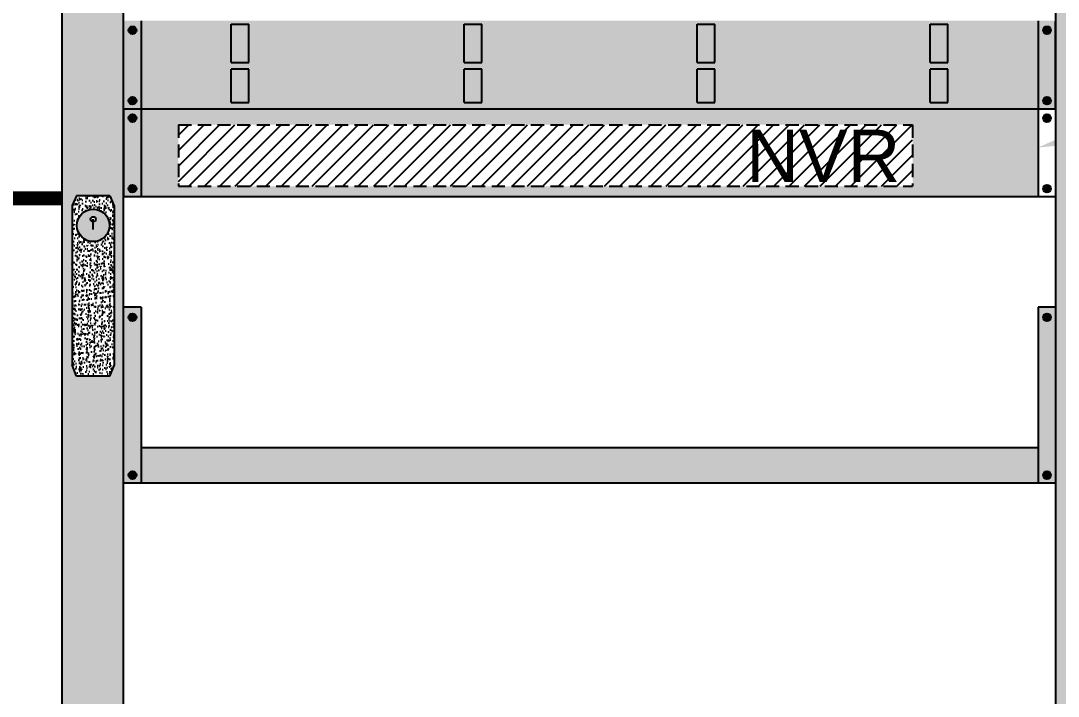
# Model space of a CAD drawing. Extents: x 50400 to 86735, y 114 to 10599.
# Drawn here: x 54125 to 54721, y 2787 to 3175 of the extents above; entities that cross this region are included whole.
import ezdxf
from ezdxf import colors
from ezdxf.entities.mleader import LeaderData, LeaderLine
from ezdxf.enums import TextEntityAlignment as Align
from ezdxf.math import Vec2, Vec3

# ---------------------------------------------------------------- set-up
doc = ezdxf.new("R2010")
doc.units = 0
doc.header["$LTSCALE"] = 100
doc.header["$MEASUREMENT"] = 0
doc.linetypes.add('CONTINUA', pattern=[0])
doc.linetypes.add('DASHED', pattern=[0.75, 0.5, -0.25])
doc.layers.get('0').update_dxf_attribs({"linetype": 'CONTINUOUS'})
for name, color, linetype in [('muri__1', 182, 'CONTINUA'), ('privilegiato', 11, 'CONTINUOUS'), ('quadri', 5, 'CONTINUOUS'), ('RIEMP', 131, 'CONTINUOUS'), ('RIEMP2', 254, 'CONTINUOUS')]:
    doc.layers.add(name, color=color, linetype=linetype)
doc.styles.add('EX2', font='arial.ttf')

msp = doc.modelspace()

# ---------------------------------------------------------------- hatches: boundary and pattern name
h = msp.add_hatch(color=256)
h.paths.add_polyline_path([(54189.26, 3169.36), (54189.26, 3167.36, 0.361693), (54191.27, 3169.36)])
h.paths.add_polyline_path([(54189.26, 3169.77), (54191.27, 3169.77, 0.361693), (54189.26, 3171.77)])
h.paths.add_polyline_path([(54188.86, 3171.77, 0.361693), (54186.86, 3169.77), (54188.86, 3169.77)])
h.paths.add_polyline_path([(54188.86, 3169.36), (54186.86, 3169.36, 0.361693), (54188.86, 3167.36)])
h = msp.add_hatch(color=256)
h.paths.add_polyline_path([(54714.42, 3169.36), (54714.42, 3167.36, 0.361693), (54716.43, 3169.36)])
h.paths.add_polyline_path([(54714.42, 3169.77), (54716.43, 3169.77, 0.361693), (54714.42, 3171.77)])
h.paths.add_polyline_path([(54714.02, 3171.77, 0.361693), (54712.01, 3169.77), (54714.02, 3169.77)])
h.paths.add_polyline_path([(54714.02, 3169.36), (54712.01, 3169.36, 0.361693), (54714.02, 3167.36)])
h = msp.add_hatch(color=256)
h.paths.add_polyline_path([(54189.26, 3128.85), (54189.26, 3126.84, 0.361693), (54191.27, 3128.85)])
h.paths.add_polyline_path([(54189.26, 3129.25), (54191.27, 3129.25, 0.361693), (54189.26, 3131.25)])
h.paths.add_polyline_path([(54188.86, 3131.25, 0.361693), (54186.86, 3129.25), (54188.86, 3129.25)])
h.paths.add_polyline_path([(54188.86, 3128.85), (54186.86, 3128.85, 0.361693), (54188.86, 3126.84)])
h = msp.add_hatch(color=256)
h.paths.add_polyline_path([(54714.42, 3128.85), (54714.42, 3126.84, 0.361693), (54716.43, 3128.85)])
h.paths.add_polyline_path([(54714.42, 3129.25), (54716.43, 3129.25, 0.361693), (54714.42, 3131.25)])
h.paths.add_polyline_path([(54714.02, 3131.25, 0.361693), (54712.01, 3129.25), (54714.02, 3129.25)])
h.paths.add_polyline_path([(54714.02, 3128.85), (54712.01, 3128.85, 0.361693), (54714.02, 3126.84)])
h = msp.add_hatch(color=256)
h.paths.add_polyline_path([(54189.26, 3118.86), (54189.26, 3116.86, 0.361693), (54191.27, 3118.86)])
h.paths.add_polyline_path([(54189.26, 3119.27), (54191.27, 3119.27, 0.361693), (54189.26, 3121.27)])
h.paths.add_polyline_path([(54188.86, 3121.27, 0.361693), (54186.86, 3119.27), (54188.86, 3119.27)])
h.paths.add_polyline_path([(54188.86, 3118.86), (54186.86, 3118.86, 0.361693), (54188.86, 3116.86)])
h = msp.add_hatch(color=256)
h.paths.add_polyline_path([(54714.42, 3118.86), (54714.42, 3116.86, 0.361693), (54716.43, 3118.86)])
h.paths.add_polyline_path([(54714.42, 3119.27), (54716.43, 3119.27, 0.361693), (54714.42, 3121.27)])
h.paths.add_polyline_path([(54714.02, 3121.27, 0.361693), (54712.01, 3119.27), (54714.02, 3119.27)])
h.paths.add_polyline_path([(54714.02, 3118.86), (54712.01, 3118.86, 0.361693), (54714.02, 3116.86)])
h = msp.add_hatch(color=256)
h.paths.add_polyline_path([(54189.26, 3078.35), (54189.26, 3076.34, 0.361693), (54191.27, 3078.35)])
h.paths.add_polyline_path([(54189.26, 3078.75), (54191.27, 3078.75, 0.361693), (54189.26, 3080.76)])
h.paths.add_polyline_path([(54188.86, 3080.76, 0.361693), (54186.86, 3078.75), (54188.86, 3078.75)])
h.paths.add_polyline_path([(54188.86, 3078.35), (54186.86, 3078.35, 0.361693), (54188.86, 3076.34)])
h = msp.add_hatch(color=256)
h.paths.add_polyline_path([(54714.42, 3078.35), (54714.42, 3076.34, 0.361693), (54716.43, 3078.35)])
h.paths.add_polyline_path([(54714.42, 3078.75), (54716.43, 3078.75, 0.361693), (54714.42, 3080.76)])
h.paths.add_polyline_path([(54714.02, 3080.76, 0.361693), (54712.01, 3078.75), (54714.02, 3078.75)])
h.paths.add_polyline_path([(54714.02, 3078.35), (54712.01, 3078.35, 0.361693), (54714.02, 3076.34)])
h = msp.add_hatch(color=252)
h.paths.add_polyline_path([(54175.84, 3057.48, 1), (54157.18, 3057.48, 1)])
h.paths.add_polyline_path([(54165.04, 3061.01, -1), (54167.97, 3061.01, -1)], flags=16)
h = msp.add_hatch(color=256)
h.paths.add_polyline_path([(54189.26, 3004.51), (54189.26, 3002.5, 0.361693), (54191.27, 3004.51)])
h.paths.add_polyline_path([(54189.26, 3004.91), (54191.27, 3004.91, 0.361693), (54189.26, 3006.91)])
h.paths.add_polyline_path([(54188.86, 3006.91, 0.361693), (54186.86, 3004.91), (54188.86, 3004.91)])
h.paths.add_polyline_path([(54188.86, 3004.51), (54186.86, 3004.51, 0.361693), (54188.86, 3002.5)])
h = msp.add_hatch(color=256)
h.paths.add_polyline_path([(54714.42, 3004.51), (54714.42, 3002.5, 0.361693), (54716.43, 3004.51)])
h.paths.add_polyline_path([(54714.42, 3004.91), (54716.43, 3004.91, 0.361693), (54714.42, 3006.91)])
h.paths.add_polyline_path([(54714.02, 3006.91, 0.361693), (54712.01, 3004.91), (54714.02, 3004.91)])
h.paths.add_polyline_path([(54714.02, 3004.51), (54712.01, 3004.51, 0.361693), (54714.02, 3002.5)])
h = msp.add_hatch(color=256)
h.paths.add_polyline_path([(54189.26, 2913.89), (54189.26, 2911.89, 0.361693), (54191.27, 2913.89)])
h.paths.add_polyline_path([(54189.26, 2914.29), (54191.27, 2914.29, 0.361693), (54189.26, 2916.3)])
h.paths.add_polyline_path([(54188.86, 2916.3, 0.361693), (54186.86, 2914.29), (54188.86, 2914.29)])
h.paths.add_polyline_path([(54188.86, 2913.89), (54186.86, 2913.89, 0.361693), (54188.86, 2911.89)])
h = msp.add_hatch(color=256)
h.paths.add_polyline_path([(54714.42, 2913.89), (54714.42, 2911.89, 0.361693), (54716.43, 2913.89)])
h.paths.add_polyline_path([(54714.42, 2914.29), (54716.43, 2914.29, 0.361693), (54714.42, 2916.3)])
h.paths.add_polyline_path([(54714.02, 2916.3, 0.361693), (54712.01, 2914.29), (54714.02, 2914.29)])
h.paths.add_polyline_path([(54714.02, 2913.89), (54712.01, 2913.89, 0.361693), (54714.02, 2911.89)])
at = {"layer": 'RIEMP'}
for points in [[(54189.26, 3169.36), (54191.27, 3169.36, 0.022827), (54191.28, 3169.56, 0.022827), (54191.27, 3169.77), (54189.26, 3169.77), (54189.26, 3171.77, 0.045678), (54188.86, 3171.77), (54188.86, 3169.77), (54186.86, 3169.77, 0.022827), (54186.85, 3169.56, 0.022827), (54186.86, 3169.36), (54188.86, 3169.36), (54188.86, 3167.36, 0.045678), (54189.26, 3167.36)], [(54714.42, 3169.36), (54716.43, 3169.36, 0.022827), (54716.43, 3169.56, 0.022827), (54716.43, 3169.77), (54714.42, 3169.77), (54714.42, 3171.77, 0.045678), (54714.02, 3171.77), (54714.02, 3169.77), (54712.01, 3169.77, 0.022827), (54712, 3169.56, 0.022827), (54712.01, 3169.36), (54714.02, 3169.36), (54714.02, 3167.36, 0.045678), (54714.42, 3167.36)], [(54189.26, 3128.85), (54191.27, 3128.85, 0.022827), (54191.28, 3129.05, 0.022827), (54191.27, 3129.25), (54189.26, 3129.25), (54189.26, 3131.25, 0.045678), (54188.86, 3131.25), (54188.86, 3129.25), (54186.86, 3129.25, 0.022827), (54186.85, 3129.05, 0.022827), (54186.86, 3128.85), (54188.86, 3128.85), (54188.86, 3126.84, 0.045678), (54189.26, 3126.84)], [(54714.42, 3128.85), (54716.43, 3128.85, 0.022827), (54716.43, 3129.05, 0.022827), (54716.43, 3129.25), (54714.42, 3129.25), (54714.42, 3131.25, 0.045678), (54714.02, 3131.25), (54714.02, 3129.25), (54712.01, 3129.25, 0.022827), (54712, 3129.05, 0.022827), (54712.01, 3128.85), (54714.02, 3128.85), (54714.02, 3126.84, 0.045678), (54714.42, 3126.84)], [(54189.26, 3118.86), (54191.27, 3118.86, 0.022827), (54191.28, 3119.07, 0.022827), (54191.27, 3119.27), (54189.26, 3119.27), (54189.26, 3121.27, 0.045678), (54188.86, 3121.27), (54188.86, 3119.27), (54186.86, 3119.27, 0.022827), (54186.85, 3119.07, 0.022827), (54186.86, 3118.86), (54188.86, 3118.86), (54188.86, 3116.86, 0.045678), (54189.26, 3116.86)], [(54714.42, 3118.86), (54716.43, 3118.86, 0.022827), (54716.43, 3119.07, 0.022827), (54716.43, 3119.27), (54714.42, 3119.27), (54714.42, 3121.27, 0.045678), (54714.02, 3121.27), (54714.02, 3119.27), (54712.01, 3119.27, 0.022827), (54712, 3119.07, 0.022827), (54712.01, 3118.86), (54714.02, 3118.86), (54714.02, 3116.86, 0.045678), (54714.42, 3116.86)], [(54189.26, 3078.35), (54191.27, 3078.35, 0.022827), (54191.28, 3078.55, 0.022827), (54191.27, 3078.75), (54189.26, 3078.75), (54189.26, 3080.76, 0.045678), (54188.86, 3080.76), (54188.86, 3078.75), (54186.86, 3078.75, 0.022827), (54186.85, 3078.55, 0.022827), (54186.86, 3078.35), (54188.86, 3078.35), (54188.86, 3076.34, 0.045678), (54189.26, 3076.34)], [(54714.42, 3078.35), (54716.43, 3078.35, 0.022827), (54716.43, 3078.55, 0.022827), (54716.43, 3078.75), (54714.42, 3078.75), (54714.42, 3080.76, 0.045678), (54714.02, 3080.76), (54714.02, 3078.75), (54712.01, 3078.75, 0.022827), (54712, 3078.55, 0.022827), (54712.01, 3078.35), (54714.02, 3078.35), (54714.02, 3076.34, 0.045678), (54714.42, 3076.34)], [(54189.26, 3004.51), (54191.27, 3004.51, 0.022827), (54191.28, 3004.71, 0.022827), (54191.27, 3004.91), (54189.26, 3004.91), (54189.26, 3006.91, 0.045678), (54188.86, 3006.91), (54188.86, 3004.91), (54186.86, 3004.91, 0.022827), (54186.85, 3004.71, 0.022827), (54186.86, 3004.51), (54188.86, 3004.51), (54188.86, 3002.5, 0.045678), (54189.26, 3002.5)], [(54714.42, 3004.51), (54716.43, 3004.51, 0.022827), (54716.43, 3004.71, 0.022827), (54716.43, 3004.91), (54714.42, 3004.91), (54714.42, 3006.91, 0.045678), (54714.02, 3006.91), (54714.02, 3004.91), (54712.01, 3004.91, 0.022827), (54712, 3004.71, 0.022827), (54712.01, 3004.51), (54714.02, 3004.51), (54714.02, 3002.5, 0.045678), (54714.42, 3002.5)], [(54189.26, 2913.89), (54191.27, 2913.89, 0.022827), (54191.28, 2914.09, 0.022827), (54191.27, 2914.29), (54189.26, 2914.29), (54189.26, 2916.3, 0.045678), (54188.86, 2916.3), (54188.86, 2914.29), (54186.86, 2914.29, 0.022827), (54186.85, 2914.09, 0.022827), (54186.86, 2913.89), (54188.86, 2913.89), (54188.86, 2911.89, 0.045678), (54189.26, 2911.89)], [(54714.42, 2913.89), (54716.43, 2913.89, 0.022827), (54716.43, 2914.09, 0.022827), (54716.43, 2914.29), (54714.42, 2914.29), (54714.42, 2916.3, 0.045678), (54714.02, 2916.3), (54714.02, 2914.29), (54712.01, 2914.29, 0.022827), (54712, 2914.09, 0.022827), (54712.01, 2913.89), (54714.02, 2913.89), (54714.02, 2911.89, 0.045678), (54714.42, 2911.89)]]:
    msp.add_hatch(color=256, dxfattribs=at).paths.add_polyline_path(points)
h = msp.add_hatch(color=256, dxfattribs=at)
h.paths.add_polyline_path([(54657.34, 3147.1), (54647.24, 3147.1), (54647.24, 3128.09), (54657.34, 3128.09)])
h.paths.add_polyline_path([(54657.34, 3172.95), (54647.24, 3172.95), (54647.24, 3150.96), (54657.34, 3150.96)])
h.paths.add_polyline_path([(54523.53, 3147.1), (54513.43, 3147.1), (54513.43, 3128.09), (54523.53, 3128.09)])
h.paths.add_polyline_path([(54523.53, 3172.95), (54513.43, 3172.95), (54513.43, 3150.96), (54523.53, 3150.96)])
h.paths.add_polyline_path([(54389.71, 3147.1), (54379.62, 3147.1), (54379.62, 3128.09), (54389.71, 3128.09)])
h.paths.add_polyline_path([(54389.71, 3172.95), (54379.62, 3172.95), (54379.62, 3150.96), (54389.71, 3150.96)])
h.paths.add_polyline_path([(54245.8, 3128.09), (54255.9, 3128.09), (54255.9, 3147.1), (54245.8, 3147.1)])
h.paths.add_polyline_path([(54245.8, 3150.96), (54255.9, 3150.96), (54255.9, 3172.95), (54245.8, 3172.95)])
at = {"layer": 'RIEMP2'}
h = msp.add_hatch(color=256, dxfattribs=at)
h.paths.add_polyline_path([(54754.55, 3679.55), (54739.4, 3679.55, -0.195066), (54719.2, 3634.11), (54719.2, 2412.38, -0.195066), (54739.4, 2366.93), (54754.55, 2366.93)])
h.paths.add_polyline_path([(54183.94, 3634.11, -0.195066), (54163.75, 3679.55), (54148.6, 3679.55), (54148.6, 2366.93), (54163.75, 2366.93, -0.195066), (54183.94, 2412.38)])
h.paths.add_polyline_path([(54176.1, 3074.54), (54178.63, 3068.48), (54178.63, 2977.01), (54176.1, 2970.95), (54156.91, 2970.95), (54154.34, 2977.51), (54154.34, 3068.97), (54156.91, 3074.54)], flags=16)
h.paths.add_polyline_path([(54175.84, 3057.48, -1), (54157.18, 3057.48, -1)], flags=0)
h.paths.add_polyline_path([(54167.97, 3061.01, -1), (54165.04, 3061.01, -1)], flags=0)
h = msp.add_hatch(color=256, dxfattribs=at)
h.paths.add_polyline_path([(54194.04, 3174.99), (54183.94, 3174.99), (54183.94, 3124.5), (54194.04, 3124.5)])
h.paths.add_polyline_path([(54709.1, 3174.99), (54194.04, 3174.99), (54194.04, 3124.5), (54709.1, 3124.5)])
h.paths.add_polyline_path([(54245.8, 3147.1), (54255.9, 3147.1), (54255.9, 3128.09), (54245.8, 3128.09)], flags=16)
h.paths.add_polyline_path([(54245.8, 3150.96), (54245.8, 3172.95), (54255.9, 3172.95), (54255.9, 3150.96)], flags=16)
h.paths.add_polyline_path([(54379.62, 3147.1), (54389.71, 3147.1), (54389.71, 3128.09), (54379.62, 3128.09)], flags=16)
h.paths.add_polyline_path([(54379.62, 3150.96), (54379.62, 3172.95), (54389.71, 3172.95), (54389.71, 3150.96)], flags=16)
h.paths.add_polyline_path([(54513.43, 3147.1), (54523.53, 3147.1), (54523.53, 3128.09), (54513.43, 3128.09)], flags=16)
h.paths.add_polyline_path([(54513.43, 3150.96), (54513.43, 3172.95), (54523.53, 3172.95), (54523.53, 3150.96)], flags=16)
h.paths.add_polyline_path([(54647.24, 3147.1), (54657.34, 3147.1), (54657.34, 3128.09), (54647.24, 3128.09)], flags=16)
h.paths.add_polyline_path([(54647.24, 3150.96), (54647.24, 3172.95), (54657.34, 3172.95), (54657.34, 3150.96)], flags=16)
h.paths.add_polyline_path([(54719.2, 3174.99), (54709.1, 3174.99), (54709.1, 3124.5), (54719.2, 3124.5)])
h = msp.add_hatch(color=256, dxfattribs=at)
h.dxf.hatch_style = 1
h.paths.add_polyline_path([(54194.04, 3124.5), (54183.94, 3124.5), (54183.94, 3074), (54194.04, 3074)])
edge = h.paths.add_edge_path(flags=16)
edge.add_arc((54189.06, 3119.07), 2.22, 0, 360)
edge = h.paths.add_edge_path(flags=16)
edge.add_arc((54189.06, 3078.55), 2.22, 0, 360)
h.paths.add_polyline_path([(54709.1, 3124.5), (54194.04, 3124.5), (54194.04, 3074), (54709.1, 3074)])
h.paths.add_polyline_path([(54215.4, 3115.25), (54637.03, 3115.25), (54637.03, 3080.01), (54215.4, 3080.01)], flags=16)
h.paths.add_polyline_path([(54637.74, 3080.36), (54637.74, 3080.01), (54637.74, 3115.25), (54637.74, 3114.73)], flags=16)
h = msp.add_hatch(dxfattribs=at)
h.set_pattern_fill('ANSI31', color=256, scale=50)
h.paths.add_polyline_path([(54637.03, 3115.25), (54215.4, 3115.25), (54215.4, 3080.01), (54637.03, 3080.01)])
h.paths.add_polyline_path([(54534.01, 3074.93), (54637.49, 3074.93), (54637.49, 3119.93), (54534.01, 3119.93)], flags=9)
h = msp.add_hatch(dxfattribs=at)
h.set_pattern_fill('AR-CONC', color=256, scale=0.030297, style=0)
h.set_pattern_definition([(50, (37335.0374, -3882.295), (5.5197399, -0.4829144), [0.5771674, -6.348841]), (355, (37335.0374, -3882.295), (-1.0677695, 5.7885385), [0.4617339, -5.0790728]), (100.451, (37335.4974, -3882.3353), (4.4519903, 5.3055977), [0.4905165, -5.3956816]), (46.1842, (37335.0374, -3880.756), (8.213017, -1.2737774), [0.865751, -9.5232614]), (96.6356, (37335.722, -3880.862), (7.1927546, 7.4963756), [0.7357748, -8.0935225]), (351.184, (37335.037, -3880.756), (7.192766, 7.4963623), [0.692601, -7.618609]), (21, (37335.807, -3881.1407), (4.5935517, -3.0983895), [0.5771674, -6.348841]), (326, (37335.807, -3881.141), (1.8724469, 5.5804348), [0.4617339, -5.0790728]), (71.4514, (37336.19, -3881.399), (6.465986, 2.4820577), [0.4905165, -5.3956816]), (37.5, (37335.0374, -3882.295), (0.09357695, 2.56180622), [0, -5.01750825, 0, -5.1560284, 0, -5.0983117]), (7.5, (37335.0374, -3882.295), (2.02446867, 3.0352209), [0, -2.93970575, 0, -4.9020748, 0, -1.9431301]), (327.5, (37333.3213, -3882.295), (4.10805595, -0.17356662), [0, -1.9238912, 0, -6.00254055, 0, -7.9649096]), (317.5, (37332.5517, -3882.295), (4.48794376, 0.7703591), [0, -2.5010586, 0, -3.9863026, 0, -5.6562401])])
edge = h.paths.add_edge_path()
edge.add_arc((54166.51, 3057.48), 9.33, 0, 360)
h.paths.add_polyline_path([(54156.91, 3074.54), (54154.34, 3068.97), (54154.34, 2978.77), (54156.91, 2972.21), (54176.1, 2972.21), (54178.63, 2978.27), (54178.63, 3068.48), (54176.1, 3074.54)])
h = msp.add_hatch(color=256, dxfattribs=at)
h.paths.add_polyline_path([(54709.1, 2909.48), (54709.1, 2929.68), (54194.04, 2929.68), (54194.04, 2909.48)])
h.paths.add_polyline_path([(54709.1, 2909.48), (54719.2, 2909.48), (54719.2, 3010.48), (54709.1, 3010.48)])
h.paths.add_polyline_path([(54194.04, 3010.48), (54183.94, 3010.48), (54183.94, 2909.48), (54194.04, 2909.48)])

# ---------------------------------------------------------------- linework, layer by layer
for centre in [(54189.06, 3169.56), (54714.22, 3169.56), (54189.06, 3129.05), (54714.22, 3129.05), (54189.06, 3119.07), (54714.22, 3119.07), (54189.06, 3078.55), (54714.22, 3078.55), (54189.06, 3004.71), (54714.22, 3004.71), (54189.06, 2914.09), (54714.22, 2914.09)]:
    msp.add_circle(centre, 2.22)
at = {"layer": 'muri__1'}
for p, q in [((54156.91, 3074.54), (54154.34, 3068.97)), ((54176.1, 3074.54), (54156.91, 3074.54)), ((54176.1, 3074.54), (54178.63, 3068.48)), ((54154.34, 3068.97), (54154.34, 2977.51)), ((54178.63, 3068.48), (54178.63, 2977.01)), ((54166.51, 3055.15), (54166.51, 3061.01)), ((54156.91, 2970.95), (54154.34, 2977.51)), ((54176.1, 2970.95), (54178.63, 2977.01)), ((54176.1, 2970.95), (54156.91, 2970.95))]:
    msp.add_line(p, q, dxfattribs=at)
for centre, radius in [((54166.51, 3057.48), 9.33), ((54166.51, 3061.01), 1.47)]:
    msp.add_circle(centre, radius, dxfattribs=at)
at = {"layer": 'privilegiato', "color": 4, "const_width": 8}
msp.add_lwpolyline([(54148.6, 3073.01), (53450.65, 3073.01)], dxfattribs=at)
at = {"layer": 'quadri'}
for p, q in [((54148.6, 2366.93), (54148.6, 3679.55)), ((54183.94, 2412.38), (54183.94, 3634.11)), ((54719.2, 3634.11), (54719.2, 2412.38)), ((54194.04, 3174.99), (54194.04, 3124.5)), ((54245.8, 3150.96), (54245.8, 3172.95)), ((54245.8, 3172.95), (54255.9, 3172.95)), ((54255.9, 3150.96), (54255.9, 3172.95)), ((54379.62, 3150.96), (54379.62, 3172.95)), ((54379.62, 3172.95), (54389.71, 3172.95)), ((54389.71, 3150.96), (54389.71, 3172.95)), ((54513.43, 3150.96), (54513.43, 3172.95)), ((54513.43, 3172.95), (54523.53, 3172.95)), ((54523.53, 3150.96), (54523.53, 3172.95)), ((54647.24, 3150.96), (54647.24, 3172.95)), ((54647.24, 3172.95), (54657.34, 3172.95)), ((54657.34, 3150.96), (54657.34, 3172.95)), ((54709.1, 3174.99), (54709.1, 3124.5)), ((54245.8, 3150.96), (54255.9, 3150.96)), ((54255.9, 3147.1), (54245.8, 3147.1)), ((54245.8, 3128.09), (54245.8, 3147.1)), ((54255.9, 3128.09), (54255.9, 3147.1)), ((54379.62, 3150.96), (54389.71, 3150.96)), ((54389.71, 3147.1), (54379.62, 3147.1)), ((54379.62, 3128.09), (54379.62, 3147.1)), ((54389.71, 3128.09), (54389.71, 3147.1)), ((54513.43, 3150.96), (54523.53, 3150.96)), ((54523.53, 3147.1), (54513.43, 3147.1)), ((54513.43, 3128.09), (54513.43, 3147.1)), ((54523.53, 3128.09), (54523.53, 3147.1)), ((54647.24, 3150.96), (54657.34, 3150.96)), ((54657.34, 3147.1), (54647.24, 3147.1)), ((54647.24, 3128.09), (54647.24, 3147.1)), ((54657.34, 3128.09), (54657.34, 3147.1)), ((54379.62, 3129.9), (54379.62, 3140.17)), ((54513.43, 3129.9), (54513.43, 3140.17)), ((54647.24, 3129.9), (54647.24, 3140.17)), ((54389.71, 3129.9), (54389.71, 3138.64)), ((54523.53, 3129.9), (54523.53, 3138.64)), ((54657.34, 3129.9), (54657.34, 3138.64)), ((54245.8, 3128.09), (54255.9, 3128.09)), ((54379.62, 3128.09), (54389.71, 3128.09)), ((54513.43, 3128.09), (54523.53, 3128.09)), ((54647.24, 3128.09), (54657.34, 3128.09)), ((54183.94, 3124.5), (54719.2, 3124.5)), ((54183.94, 3124.5), (54719.2, 3124.5)), ((54183.94, 3124.5), (54183.94, 3074)), ((54194.04, 3124.5), (54194.04, 3074)), ((54709.1, 3124.5), (54709.1, 3074)), ((54719.2, 3124.5), (54719.2, 3074)), ((54183.94, 3074), (54719.2, 3074)), ((54194.04, 3010.48), (54183.94, 3010.48)), ((54194.04, 3010.48), (54183.94, 3010.48)), ((54194.04, 3010.48), (54194.04, 2909.48)), ((54719.2, 3010.48), (54709.1, 3010.48)), ((54709.1, 3010.48), (54709.1, 2909.48)), ((54709.1, 2929.68), (54194.04, 2929.68)), ((54719.2, 2909.48), (54183.94, 2909.48))]:
    msp.add_line(p, q, dxfattribs=at)
at = {"layer": 'quadri', "linetype": 'DASHED'}
for p, q in [((54183.94, 3124.5), (54183.94, 3174.99)), ((54719.2, 3124.5), (54719.2, 3174.99))]:
    msp.add_line(p, q, dxfattribs=at)
at = {"layer": 'quadri', "linetype": 'DASHED', "ltscale": 0.15}
for p, q in [((54215.4, 3115.25), (54215.4, 3080.01)), ((54215.4, 3115.25), (54637.03, 3115.25)), ((54637.03, 3115.25), (54637.03, 3080.01)), ((54215.4, 3080.01), (54637.03, 3080.01))]:
    msp.add_line(p, q, dxfattribs=at)
at = {"layer": 'RIEMP'}
for p, q in [((54188.86, 3169.77), (54186.85, 3169.77)), ((54188.86, 3171.78), (54188.86, 3169.77)), ((54189.26, 3171.78), (54189.26, 3169.77)), ((54191.28, 3169.77), (54189.26, 3169.77)), ((54714.02, 3169.77), (54712, 3169.77)), ((54188.86, 3169.36), (54186.85, 3169.36)), ((54188.86, 3169.36), (54188.86, 3167.35)), ((54189.26, 3169.36), (54189.26, 3167.35)), ((54191.28, 3169.36), (54189.26, 3169.36)), ((54714.02, 3169.36), (54712, 3169.36)), ((54188.86, 3129.25), (54186.85, 3129.25)), ((54188.86, 3128.85), (54186.85, 3128.85)), ((54188.86, 3131.26), (54188.86, 3129.25)), ((54188.86, 3128.85), (54188.86, 3126.83)), ((54189.26, 3131.26), (54189.26, 3129.25)), ((54191.28, 3129.25), (54189.26, 3129.25)), ((54189.26, 3128.85), (54189.26, 3126.83)), ((54191.28, 3128.85), (54189.26, 3128.85)), ((54714.02, 3129.25), (54712, 3129.25)), ((54714.02, 3128.85), (54712, 3128.85)), ((54188.86, 3118.86), (54188.86, 3116.85)), ((54189.26, 3118.86), (54189.26, 3116.85)), ((54714.02, 3119.27), (54712, 3119.27)), ((54714.02, 3118.86), (54712, 3118.86)), ((54188.86, 3080.77), (54188.86, 3078.75)), ((54189.26, 3080.77), (54189.26, 3078.75)), ((54188.86, 3078.75), (54186.85, 3078.75)), ((54188.86, 3078.35), (54186.85, 3078.35)), ((54188.86, 3078.35), (54188.86, 3076.33)), ((54191.28, 3078.75), (54189.26, 3078.75)), ((54189.26, 3078.35), (54189.26, 3076.33)), ((54191.28, 3078.35), (54189.26, 3078.35)), ((54714.02, 3078.75), (54712, 3078.75)), ((54714.02, 3078.35), (54712, 3078.35)), ((54188.86, 3004.91), (54186.85, 3004.91)), ((54188.86, 3004.51), (54186.85, 3004.51)), ((54188.86, 3006.92), (54188.86, 3004.91)), ((54188.86, 3004.51), (54188.86, 3002.49)), ((54189.26, 3006.92), (54189.26, 3004.91)), ((54191.28, 3004.91), (54189.26, 3004.91)), ((54189.26, 3004.51), (54189.26, 3002.49)), ((54191.28, 3004.51), (54189.26, 3004.51)), ((54714.02, 3004.91), (54712, 3004.91)), ((54714.02, 3004.51), (54712, 3004.51)), ((54714.02, 3006.92), (54714.02, 3004.91)), ((54714.02, 3004.51), (54714.02, 3002.49)), ((54714.42, 3006.92), (54714.42, 3004.91)), ((54716.43, 3004.91), (54714.42, 3004.91)), ((54714.42, 3004.51), (54714.42, 3002.49)), ((54716.43, 3004.51), (54714.42, 3004.51)), ((54188.86, 2914.29), (54186.85, 2914.29)), ((54188.86, 2913.89), (54186.85, 2913.89)), ((54188.86, 2916.31), (54188.86, 2914.29)), ((54188.86, 2913.89), (54188.86, 2911.88)), ((54189.26, 2916.31), (54189.26, 2914.29)), ((54191.28, 2914.29), (54189.26, 2914.29)), ((54189.26, 2913.89), (54189.26, 2911.88)), ((54191.28, 2913.89), (54189.26, 2913.89)), ((54714.02, 2914.29), (54712, 2914.29)), ((54714.02, 2913.89), (54712, 2913.89)), ((54714.02, 2916.31), (54714.02, 2914.29)), ((54714.02, 2913.89), (54714.02, 2911.88)), ((54714.42, 2916.31), (54714.42, 2914.29)), ((54716.43, 2914.29), (54714.42, 2914.29)), ((54714.42, 2913.89), (54714.42, 2911.88)), ((54716.43, 2913.89), (54714.42, 2913.89))]:
    msp.add_line(p, q, dxfattribs=at)

# ---------------------------------------------------------------- texts
at = {"layer": 'privilegiato', "color": 0, "style": 'EX2'}
msp.add_text('NVR', height=30, dxfattribs=at).set_placement((54585.75, 3082.43), align=Align.CENTER)

# ---------------------------------------------------------------- next in the draw order: leaders
ml = msp.add_multileader_mtext('Standard')
ml.set_content('NVR TELECAMERE PoE', color=256, style='EX2')
ml.set_leader_properties()
ml.build(insert=Vec2(0, 0))
ml.multileader.update_dxf_attribs({"has_text_frame": 1, "dogleg_length": 10, "arrow_head_size": 20})
ctx = ml.context
ctx.base_point, ctx.char_height, ctx.arrow_head_size, ctx.landing_gap_size, ctx.plane_origin = Vec3(54923.98, 3155.94), 35, 20, 5, Vec3(55940.7, 3480.08)
notes = []
notes.append((ctx, [(0, (1, 1, 0), (54913.98, 3155.94), (1, 0), 10, [(0, [(54709.1, 3102.2)], 0, [])])]))
ctx.mtext.insert, ctx.mtext.width, ctx.mtext.flow_direction = Vec3(54928.98, 3173.74), 874.3988, 5
ctx.mtext.has_bg_fill, ctx.mtext.bg_color, ctx.mtext.bg_scale_factor, ctx.mtext.bg_transparency, ctx.mtext.use_window_bg_color = 1, -1027028792, 1.5, 0, 1
for ctx, leaders in notes:
    for number, flags, end, landing, length, lines in leaders:
        leader = LeaderData()
        leader.index, (leader.has_last_leader_line, leader.has_dogleg_vector, leader.attachment_direction) = number, flags
        leader.last_leader_point, leader.dogleg_vector, leader.dogleg_length = Vec3(end), Vec3(landing), length
        for number, points, colour, breaks in lines:
            line = LeaderLine()
            line.index, line.vertices, line.color, line.breaks = number, Vec3.list(points), colors.encode_raw_color(colour), breaks
            leader.lines.append(line)
        ctx.leaders.append(leader)

doc.saveas('drawing.dxf')
